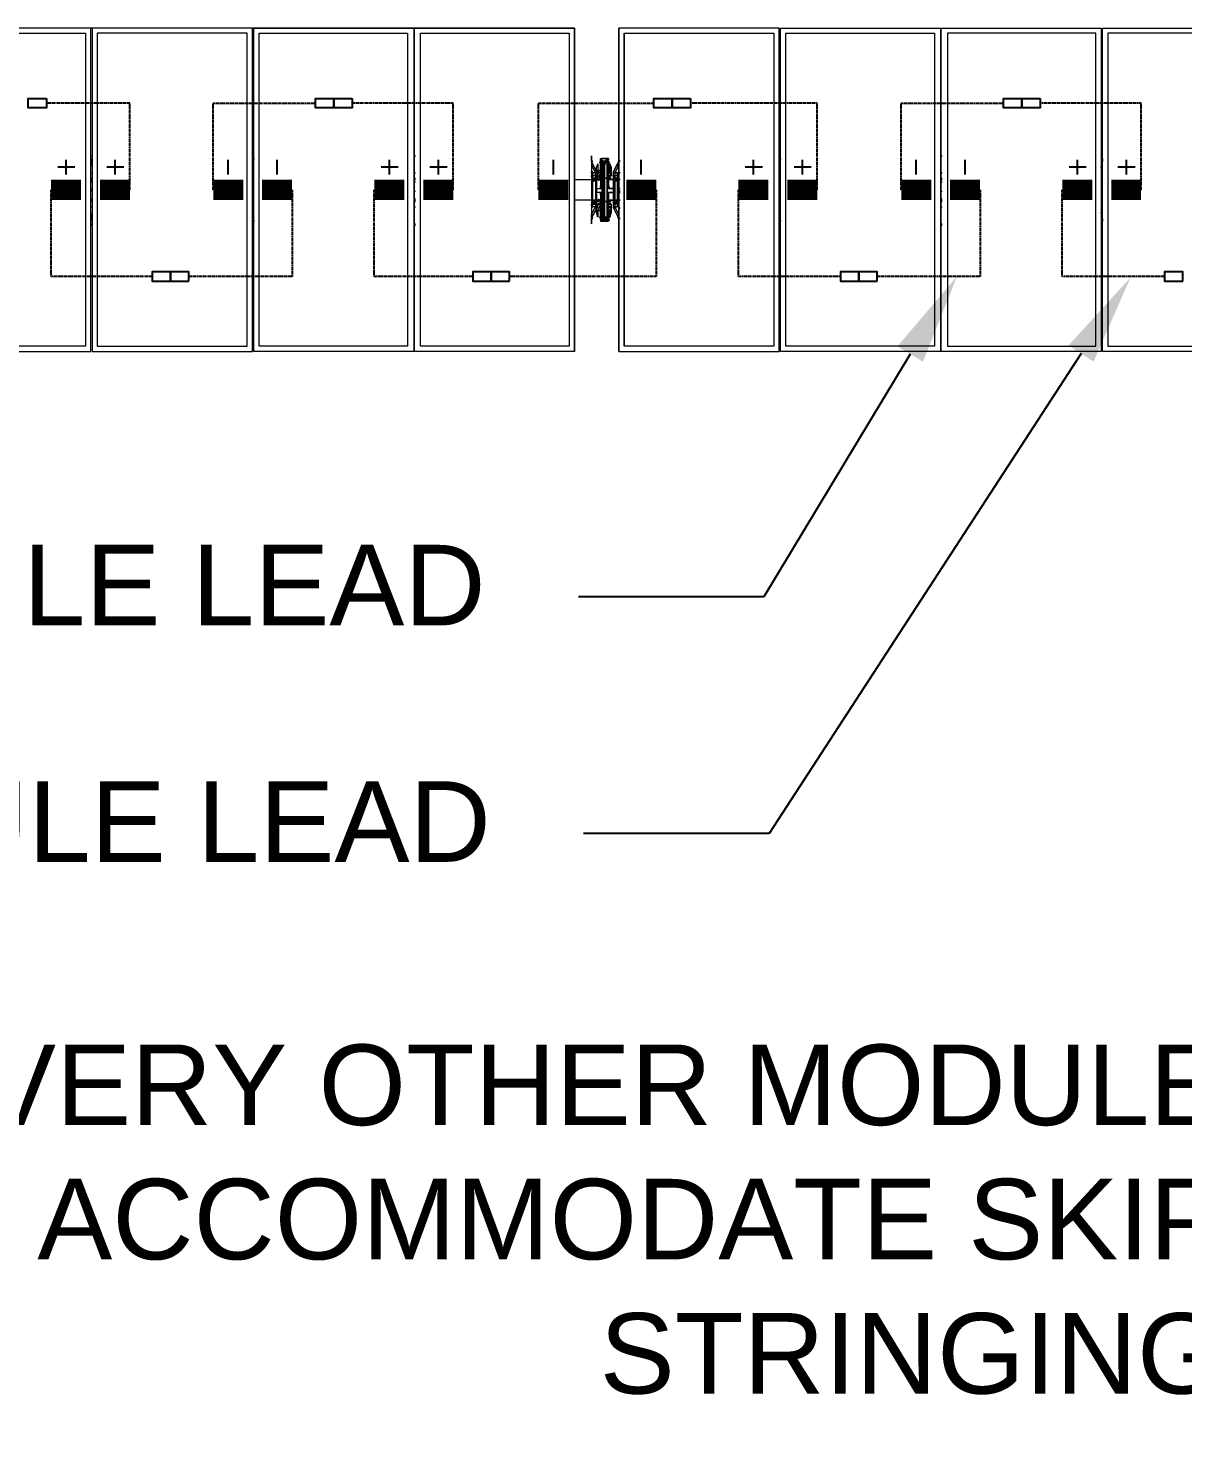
# Model space of a CAD drawing. Header units: feet. Extents: x -12372 to 90117, y -14865 to 4121.
# Drawn here: x 7584.6 to 7871.4, y 1098.2 to 1447.3 of the extents above; entities that cross this region are included whole.
import ezdxf
from ezdxf import colors
from ezdxf.entities.mleader import LeaderData, LeaderLine
from ezdxf.math import Vec2, Vec3

# ---------------------------------------------------------------- set-up
doc = ezdxf.new("R2010")
doc.units = ezdxf.units.FT
doc.header["$MEASUREMENT"] = 0
doc.linetypes.add('HIDDEN', pattern=[0.375, 0.25, -0.125])
for name, color, linetype in [('E-HARN-COMP', 8, 'Continuous'), ('E-TRNK-CABL-NEG', 6, 'HIDDEN'), ('E-TRUNK-CABLE-POS', 6, 'HIDDEN'), ('G-ANNO-TEXT', 1, 'Continuous'), ('Polarity-Text', 7, 'Continuous')]:
    doc.layers.add(name, color=color, linetype=linetype)
doc.styles.add('NEI-A', font='arial.ttf')

# ---------------------------------------------------------------- blocks, each defined once
blk = doc.blocks.new('A$C47dfd34d')
at = {"lineweight": 5}
for points in [[(17.5193, 0), (17.5193, 0.4133), (15.666, 0.4133)], [(17.3143, 0.4133), (17.3143, 0)], [(17.306, 0.4067), (17.306, 0.0067)], [(17.5126, 0.4067), (17.5126, 0.0067)], [(16.901, 0.235), (16.9026, 0.2467), (16.9026, 0.2433)], [(17.1076, 0.2467), (17.1076, 0.2433)], [(17.1093, 0.2467), (17.1076, 0.235)], [(17.3143, 0.235), (17.3143, 0.2467), (17.3143, 0.2433)], [(17.5426, 0.2383), (17.541, 0.24), (17.5426, 0.24), (17.541, 0.2433), (17.541, 0.25), (17.541, 0.1633), (17.541, 0.17), (17.5426, 0.1717), (17.541, 0.1717), (17.541, 0.1733), (17.5426, 0.175)], [(17.541, 0.24), (17.5426, 0.24)], [(17.5426, 0.2433), (17.5426, 0.2433)], [(17.5426, 0.24), (17.5426, 0.24)], [(17.5493, 0.2267), (17.5493, 0.225), (17.5476, 0.225), (17.5476, 0.235), (17.5493, 0.24), (17.5493, 0.2317), (17.5526, 0.2317), (17.5526, 0.2417), (17.551, 0.2417)], [(17.5493, 0.23), (17.5493, 0.225), (17.5493, 0.2233), (17.551, 0.2233), (17.5493, 0.225), (17.551, 0.2233), (17.5493, 0.225), (17.5476, 0.225), (17.5476, 0.235)], [(17.5493, 0.235), (17.5493, 0.235)], [(17.551, 0.24), (17.551, 0.24)], [(17.5526, 0.2417), (17.5543, 0.2417), (17.5543, 0.2433), (17.556, 0.2433), (17.5543, 0.2433), (17.556, 0.2433), (17.5543, 0.2433), (17.556, 0.2433), (17.5576, 0.2433), (17.556, 0.2433), (17.5543, 0.2433), (17.556, 0.2433), (17.5543, 0.2433), (17.556, 0.2433), (17.5576, 0.2433), (17.556, 0.2433), (17.5543, 0.2433), (17.5526, 0.2433), (17.5543, 0.2433), (17.556, 0.2433), (17.5543, 0.2433), (17.556, 0.2433), (17.5543, 0.245), (17.5526, 0.245), (17.5543, 0.245), (17.556, 0.2433), (17.556, 0.2417), (17.556, 0.2433), (17.5543, 0.245), (17.5526, 0.2467), (17.5543, 0.2467), (17.5593, 0.2467), (17.561, 0.2467), (17.561, 0.245), (17.5593, 0.245), (17.5593, 0.2433), (17.5576, 0.2433), (17.5576, 0.2417), (17.5576, 0.2433), (17.5593, 0.2433), (17.5593, 0.245), (17.5593, 0.2433), (17.5576, 0.2433), (17.5576, 0.2417), (17.5593, 0.2417), (17.5576, 0.2417), (17.5593, 0.2417)], [(17.5626, 0.2433), (17.561, 0.2433), (17.5626, 0.2433), (17.561, 0.2433), (17.5593, 0.2433), (17.561, 0.2433), (17.5593, 0.2433), (17.5576, 0.2433), (17.556, 0.2433), (17.5543, 0.245), (17.5526, 0.245), (17.5526, 0.2467), (17.5526, 0.245), (17.5543, 0.245), (17.5543, 0.2467)], [(17.5526, 0.235), (17.5526, 0.2433), (17.5526, 0.245)], [(17.5526, 0.2433), (17.5526, 0.235), (17.5526, 0.2117), (17.5543, 0.2117), (17.5543, 0.2367), (17.556, 0.2367)], [(17.561, 0.1917), (17.561, 0.1717), (17.5576, 0.1717), (17.5576, 0.1917), (17.5593, 0.1917), (17.5576, 0.1917), (17.5576, 0.1717), (17.556, 0.1717), (17.556, 0.1683), (17.5543, 0.1683), (17.5526, 0.1667), (17.5543, 0.1667), (17.561, 0.1667), (17.5593, 0.1683), (17.561, 0.1683), (17.5593, 0.1683), (17.561, 0.1683), (17.5593, 0.1683), (17.5576, 0.1683), (17.5576, 0.1717), (17.5576, 0.1917), (17.5576, 0.1717), (17.561, 0.1717), (17.561, 0.1917), (17.561, 0.1717), (17.5576, 0.1717), (17.5576, 0.1917), (17.5576, 0.2217), (17.556, 0.2217), (17.556, 0.2417), (17.5543, 0.2417), (17.5543, 0.2217)], [(17.556, 0.2417), (17.556, 0.2433), (17.5543, 0.245), (17.556, 0.2433), (17.5576, 0.2433), (17.5576, 0.24), (17.556, 0.24)], [(17.5543, 0.245), (17.5543, 0.245)], [(17.5543, 0.235), (17.556, 0.235)], [(17.5593, 0.24), (17.5576, 0.24), (17.5593, 0.24), (17.5576, 0.24), (17.5576, 0.2217), (17.5593, 0.2217), (17.5576, 0.2217), (17.5576, 0.1917), (17.561, 0.1917), (17.561, 0.2217), (17.561, 0.1917), (17.5576, 0.1917), (17.5576, 0.2217), (17.5576, 0.24), (17.556, 0.24), (17.5576, 0.24), (17.5576, 0.2433), (17.5593, 0.2433), (17.5576, 0.2433), (17.5593, 0.2433), (17.561, 0.2433), (17.5593, 0.2433), (17.561, 0.2433), (17.561, 0.235), (17.5626, 0.235), (17.5626, 0.2117), (17.561, 0.2117), (17.561, 0.2083), (17.5693, 0.2083)], [(17.5576, 0.2433), (17.556, 0.2433), (17.5576, 0.2433), (17.556, 0.2433), (17.5576, 0.2433), (17.556, 0.2433), (17.5576, 0.2433), (17.5576, 0.24), (17.5576, 0.2217), (17.561, 0.2217), (17.561, 0.1917), (17.5576, 0.1917), (17.5576, 0.2217), (17.5576, 0.2417), (17.561, 0.2417), (17.561, 0.2217)], [(17.5576, 0.2433), (17.5593, 0.2433)], [(17.5576, 0.2433), (17.5593, 0.2433)], [(17.5576, 0.2433), (17.5593, 0.2433)], [(17.5576, 0.2433), (17.5593, 0.2433)], [(17.5576, 0.2433), (17.5593, 0.2433)], [(17.5576, 0.2433), (17.5593, 0.2433), (17.561, 0.2433)], [(17.5626, 0.235), (17.5626, 0.2433), (17.5626, 0.245), (17.5626, 0.2467), (17.561, 0.2467), (17.5626, 0.2467), (17.561, 0.2467), (17.5626, 0.2467), (17.561, 0.2467), (17.561, 0.245), (17.5593, 0.245), (17.5593, 0.2433), (17.561, 0.2433), (17.5593, 0.2433), (17.561, 0.2433), (17.561, 0.235), (17.5626, 0.235), (17.5626, 0.2117), (17.561, 0.21), (17.5626, 0.21), (17.561, 0.21), (17.561, 0.2083), (17.561, 0.2117), (17.561, 0.2367), (17.5626, 0.2367), (17.561, 0.2367), (17.561, 0.2117), (17.561, 0.2083)], [(17.561, 0.245), (17.5626, 0.245), (17.561, 0.245), (17.5626, 0.245), (17.561, 0.245), (17.561, 0.2467), (17.5626, 0.2467), (17.561, 0.2467), (17.561, 0.245), (17.5593, 0.245), (17.561, 0.245), (17.5593, 0.245), (17.5593, 0.2433), (17.561, 0.2433), (17.561, 0.2417)], [(17.5593, 0.2433), (17.561, 0.2433)], [(17.5593, 0.2433), (17.561, 0.2433)], [(17.5593, 0.2433), (17.561, 0.2433)], [(17.561, 0.2467), (17.5626, 0.2467)], [(17.561, 0.2467), (17.561, 0.245)], [(17.561, 0.245), (17.561, 0.245)], [(17.561, 0.245), (17.561, 0.245)], [(17.561, 0.245), (17.561, 0.245)], [(17.561, 0.235), (17.561, 0.2433)], [(17.561, 0.2433), (17.5626, 0.2433)], [(17.561, 0.2433), (17.5626, 0.2433)], [(17.561, 0.2433), (17.5626, 0.2433)], [(17.561, 0.2367), (17.561, 0.2117)], [(17.561, 0.2367), (17.5626, 0.2367)], [(17.561, 0.235), (17.5626, 0.235)], [(17.5626, 0.2467), (17.5626, 0.245)], [(17.5626, 0.2433), (17.5626, 0.245)], [(17.5626, 0.2433), (17.5626, 0.235)], [(17.5626, 0.2433), (17.5626, 0.235)], [(17.5626, 0.2417), (17.5643, 0.2417), (17.5626, 0.2417), (17.5626, 0.2317), (17.5643, 0.2317), (17.5643, 0.24), (17.566, 0.235)], [(17.5626, 0.2233), (17.5643, 0.2233), (17.5626, 0.2233), (17.5643, 0.2233), (17.566, 0.225), (17.5676, 0.225), (17.566, 0.225), (17.5643, 0.2233), (17.566, 0.225), (17.566, 0.235), (17.566, 0.225), (17.5643, 0.2233), (17.566, 0.225), (17.5643, 0.2233)], [(17.5626, 0.2117), (17.5626, 0.235)], [(17.5643, 0.235), (17.5643, 0.235)], [(17.5643, 0.235), (17.5643, 0.235)], [(17.5743, 0.2433), (17.5743, 0.2433)], [(17.5743, 0.2433), (17.5743, 0.2433)], [(17.5743, 0.24), (17.5743, 0.24)], [(17.5743, 0.24), (17.5743, 0.24)], [(17.7809, 0.2467), (17.7809, 0.2433)], [(17.7826, 0.2467), (17.7809, 0.235)], [(17.9876, 0.235), (17.9876, 0.2467), (17.9876, 0.2433)], [(18.1926, 0.235), (18.1943, 0.2467), (18.1943, 0.2433)], [(16.901, 0.2283), (16.9026, 0.2283)], [(16.9026, 0.2217), (16.901, 0.2217)], [(16.901, 0.22), (16.9026, 0.22)], [(16.9026, 0.2167), (16.901, 0.2167), (16.9026, 0.2183)], [(17.1076, 0.2283), (17.1093, 0.2283)], [(17.1093, 0.2217), (17.1076, 0.2217)], [(17.1076, 0.22), (17.1093, 0.22)], [(17.1093, 0.2167), (17.1076, 0.2167), (17.1093, 0.2183)], [(17.3143, 0.2283), (17.316, 0.2283)], [(17.3143, 0.2217), (17.316, 0.2217)], [(17.3143, 0.22), (17.316, 0.22)], [(17.3143, 0.2183), (17.3143, 0.2167), (17.316, 0.2167)], [(17.5193, 0.22), (17.541, 0.22)], [(17.5393, 0.2283), (17.5393, 0.2283)], [(17.541, 0.2283), (17.541, 0.23), (17.5426, 0.23)], [(17.541, 0.23), (17.541, 0.23)], [(17.5426, 0.2283), (17.541, 0.2283), (17.541, 0.225), (17.5426, 0.225), (17.5426, 0.2233), (17.541, 0.2233), (17.541, 0.1883), (17.5426, 0.1883), (17.546, 0.1883), (17.546, 0.185), (17.546, 0.1833), (17.5476, 0.1833), (17.5426, 0.1733), (17.541, 0.1733), (17.541, 0.175), (17.546, 0.185), (17.5426, 0.185), (17.541, 0.185), (17.541, 0.1833), (17.541, 0.1817)], [(17.541, 0.2233), (17.541, 0.225)], [(17.5426, 0.2217), (17.5426, 0.2233)], [(17.5426, 0.22), (17.5426, 0.2217), (17.5443, 0.2217)], [(17.5443, 0.22), (17.5426, 0.22)], [(17.5426, 0.1933), (17.5426, 0.2183)], [(17.546, 0.2217), (17.5443, 0.2217)], [(17.5443, 0.22), (17.546, 0.22)], [(17.5443, 0.22), (17.546, 0.22)], [(17.5443, 0.22), (17.546, 0.22)], [(17.5443, 0.22), (17.546, 0.22)], [(17.5443, 0.22), (17.5443, 0.2183), (17.546, 0.22)], [(17.5443, 0.22), (17.546, 0.22)], [(17.5476, 0.23), (17.5476, 0.2283), (17.546, 0.2283)], [(17.5476, 0.2283), (17.5476, 0.225), (17.546, 0.225), (17.5476, 0.225), (17.5476, 0.1883), (17.5476, 0.1783)], [(17.546, 0.225), (17.546, 0.225)], [(17.546, 0.225), (17.546, 0.2217)], [(17.546, 0.2217), (17.546, 0.22)], [(17.546, 0.2183), (17.546, 0.1933)], [(17.5476, 0.225), (17.5476, 0.225)], [(17.5526, 0.2217), (17.551, 0.2217), (17.5526, 0.2217), (17.551, 0.2217), (17.5526, 0.2217), (17.5476, 0.2217)], [(17.551, 0.2183), (17.5493, 0.22), (17.5476, 0.22), (17.5526, 0.22)], [(17.551, 0.225), (17.551, 0.2233), (17.5526, 0.2283), (17.5493, 0.2283), (17.5493, 0.23), (17.5493, 0.2317)], [(17.551, 0.2283), (17.551, 0.2317)], [(17.5526, 0.2233), (17.551, 0.2233)], [(17.5526, 0.2317), (17.5543, 0.2317)], [(17.5526, 0.2283), (17.5543, 0.2283)], [(17.5543, 0.1917), (17.556, 0.1917), (17.556, 0.2217), (17.5543, 0.2217), (17.556, 0.2217), (17.556, 0.1917), (17.5543, 0.1917), (17.5543, 0.1717), (17.556, 0.1717), (17.556, 0.1683), (17.5543, 0.1683), (17.556, 0.1683), (17.5576, 0.1683), (17.5593, 0.1683), (17.561, 0.1683), (17.5593, 0.1683), (17.5576, 0.1683), (17.5576, 0.1717), (17.5593, 0.1717), (17.5576, 0.1717), (17.5576, 0.17), (17.556, 0.17), (17.5576, 0.17), (17.5593, 0.17), (17.5576, 0.17), (17.5593, 0.17), (17.5576, 0.17), (17.556, 0.17), (17.5543, 0.17), (17.556, 0.17), (17.5543, 0.17), (17.5526, 0.17), (17.5526, 0.1683), (17.5543, 0.1683), (17.556, 0.1683), (17.5543, 0.1683), (17.5526, 0.1667), (17.5543, 0.1667), (17.561, 0.1667), (17.5626, 0.1667), (17.5626, 0.1683), (17.5626, 0.1783), (17.5626, 0.2), (17.5626, 0.1783), (17.561, 0.1783), (17.561, 0.1683), (17.561, 0.1783), (17.5626, 0.1783), (17.5626, 0.2), (17.561, 0.2033), (17.5626, 0.2033), (17.561, 0.2033), (17.5693, 0.2033), (17.561, 0.2033), (17.5626, 0.2), (17.5626, 0.2033), (17.561, 0.2033), (17.5626, 0.2033), (17.561, 0.2033), (17.5626, 0.2033), (17.561, 0.2033), (17.5626, 0.2033), (17.561, 0.2033), (17.561, 0.2017), (17.561, 0.1767), (17.5626, 0.1767), (17.561, 0.1767), (17.561, 0.2017), (17.561, 0.2033), (17.5626, 0.2033), (17.561, 0.2033), (17.5626, 0.2033), (17.561, 0.2033), (17.5626, 0.2033), (17.561, 0.2033), (17.5626, 0.2033), (17.5626, 0.2), (17.561, 0.2), (17.561, 0.2017), (17.561, 0.2), (17.5626, 0.2), (17.561, 0.2033), (17.5693, 0.2033)], [(17.5643, 0.2283), (17.5626, 0.2283), (17.5626, 0.2233), (17.5643, 0.2233), (17.5643, 0.225), (17.566, 0.225), (17.5643, 0.23)], [(17.5626, 0.225), (17.5626, 0.2233), (17.5643, 0.225)], [(17.5626, 0.2217), (17.5643, 0.2217), (17.5626, 0.2217), (17.5643, 0.2217), (17.5626, 0.2217), (17.5626, 0.22), (17.5693, 0.22)], [(17.5643, 0.2217), (17.566, 0.2217)], [(17.5693, 0.225), (17.5693, 0.225)], [(17.5693, 0.225), (17.5693, 0.225)], [(17.571, 0.225), (17.571, 0.225)], [(17.571, 0.225), (17.571, 0.225)], [(17.5726, 0.2283), (17.5743, 0.2283)], [(17.5743, 0.2183), (17.5743, 0.2183)], [(17.5743, 0.2183), (17.5743, 0.2183)], [(17.7809, 0.2283), (17.7826, 0.2283)], [(17.7826, 0.2217), (17.7809, 0.2217)], [(17.7809, 0.22), (17.7826, 0.22)], [(17.7826, 0.2167), (17.7809, 0.2167), (17.7826, 0.2183)], [(17.9876, 0.2283), (17.9893, 0.2283)], [(17.9876, 0.2217), (17.9893, 0.2217)], [(17.9876, 0.22), (17.9893, 0.22)], [(17.9876, 0.2183), (17.9876, 0.2167), (17.9893, 0.2167)], [(18.1926, 0.2283), (18.1943, 0.2283)], [(18.1943, 0.2217), (18.1926, 0.2217)], [(18.1926, 0.22), (18.1943, 0.22)], [(18.1943, 0.2167), (18.1926, 0.2167), (18.1943, 0.2183)], [(16.901, 0.2067), (16.9026, 0.2083)], [(16.9026, 0.205), (16.901, 0.205)], [(17.1076, 0.2067), (17.1093, 0.2083)], [(17.1093, 0.205), (17.1076, 0.205)], [(17.3143, 0.2067), (17.3143, 0.2083)], [(17.3143, 0.205), (17.316, 0.205)], [(17.541, 0.205), (17.5426, 0.205)], [(17.541, 0.2033), (17.5426, 0.2033)], [(17.5476, 0.205), (17.5476, 0.2083), (17.5543, 0.2083), (17.5543, 0.2117), (17.5526, 0.2117), (17.5526, 0.21), (17.5526, 0.2117)], [(17.5476, 0.2083), (17.5493, 0.2083)], [(17.5543, 0.2017), (17.5526, 0.2017), (17.5526, 0.2), (17.5526, 0.2033), (17.5543, 0.2033), (17.5476, 0.2033)], [(17.5526, 0.2033), (17.5543, 0.2033), (17.556, 0.2033), (17.5543, 0.2033), (17.5543, 0.1767), (17.556, 0.1767)], [(17.5543, 0.2033), (17.5526, 0.2033), (17.5543, 0.2033), (17.5526, 0.2033), (17.5526, 0.2), (17.5526, 0.1783), (17.5526, 0.1683), (17.5526, 0.1783)], [(17.561, 0.2117), (17.5626, 0.2117), (17.5626, 0.21), (17.561, 0.21), (17.5626, 0.21), (17.561, 0.21), (17.5626, 0.21), (17.5626, 0.2083), (17.5626, 0.21), (17.561, 0.21), (17.5626, 0.21), (17.561, 0.21), (17.5626, 0.2117), (17.5626, 0.21), (17.5626, 0.2083)], [(17.561, 0.2117), (17.5626, 0.2117)], [(17.561, 0.21), (17.5626, 0.21), (17.561, 0.21), (17.5626, 0.21), (17.561, 0.21), (17.5626, 0.21), (17.5643, 0.21)], [(17.561, 0.2017), (17.561, 0.1767), (17.5626, 0.1767)], [(17.7809, 0.2067), (17.7826, 0.2083)], [(17.7826, 0.205), (17.7809, 0.205)], [(17.9876, 0.2067), (17.9876, 0.2083)], [(17.9876, 0.205), (17.9893, 0.205)], [(18.1926, 0.2067), (18.1943, 0.2083)], [(18.1943, 0.205), (18.1926, 0.205)], [(16.901, 0.195), (16.9026, 0.195)], [(16.9026, 0.1933), (16.901, 0.1933)], [(16.901, 0.1917), (16.9026, 0.1917)], [(16.9026, 0.185), (16.901, 0.185)], [(17.1076, 0.195), (17.1093, 0.195)], [(17.1093, 0.1933), (17.1076, 0.1933)], [(17.1076, 0.1917), (17.1093, 0.1917)], [(17.1093, 0.185), (17.1076, 0.185)], [(17.3143, 0.195), (17.316, 0.195)], [(17.3143, 0.1933), (17.316, 0.1933)], [(17.3143, 0.1917), (17.316, 0.1917)], [(17.3143, 0.185), (17.316, 0.185)], [(17.541, 0.1933), (17.5193, 0.1933)], [(17.5393, 0.1833), (17.5393, 0.1833)], [(17.541, 0.1867), (17.541, 0.1883)], [(17.541, 0.1817), (17.541, 0.1817)], [(17.5426, 0.1867), (17.5426, 0.1883), (17.5426, 0.19)], [(17.5443, 0.1917), (17.546, 0.1917)], [(17.5443, 0.1917), (17.546, 0.1917)], [(17.5443, 0.1917), (17.546, 0.1917)], [(17.5443, 0.1917), (17.546, 0.1917)], [(17.5443, 0.1917), (17.546, 0.1917)], [(17.546, 0.185), (17.5476, 0.185), (17.5476, 0.1883), (17.546, 0.1883), (17.5476, 0.1883), (17.5493, 0.1883), (17.551, 0.19), (17.551, 0.1883), (17.5526, 0.1883)], [(17.546, 0.19), (17.546, 0.1883)], [(17.546, 0.1883), (17.546, 0.1883)], [(17.5526, 0.1933), (17.5476, 0.1933)], [(17.5526, 0.1917), (17.551, 0.1917), (17.5526, 0.1917), (17.551, 0.1917), (17.5526, 0.1917), (17.5476, 0.1917), (17.5493, 0.1917)], [(17.5476, 0.1883), (17.5476, 0.1883)], [(17.5493, 0.18), (17.5493, 0.1717), (17.5476, 0.1783), (17.5476, 0.1883), (17.5493, 0.1883), (17.5493, 0.1867)], [(17.5476, 0.1833), (17.5476, 0.185)], [(17.5493, 0.1933), (17.551, 0.195)], [(17.551, 0.1717), (17.5526, 0.1717), (17.5526, 0.18), (17.5493, 0.18), (17.5493, 0.1817)], [(17.551, 0.18), (17.551, 0.1833)], [(17.5526, 0.185), (17.5543, 0.185)], [(17.5526, 0.18), (17.5543, 0.18)], [(17.5576, 0.1717), (17.556, 0.1717), (17.556, 0.1917), (17.5576, 0.1917), (17.5576, 0.1717), (17.5593, 0.1717)], [(17.5693, 0.1933), (17.5626, 0.1933)], [(17.5626, 0.1917), (17.5643, 0.1917)], [(17.5626, 0.1917), (17.5643, 0.1917)], [(17.5626, 0.1917), (17.5643, 0.1917)], [(17.5626, 0.1917), (17.5643, 0.1917)], [(17.5643, 0.1917), (17.5626, 0.1917)], [(17.5626, 0.185), (17.5626, 0.1883), (17.5643, 0.1883), (17.5626, 0.19), (17.5626, 0.1883), (17.566, 0.1883), (17.566, 0.1867), (17.566, 0.1883), (17.5626, 0.1883), (17.5626, 0.185), (17.5643, 0.185), (17.5643, 0.1833), (17.566, 0.1867), (17.5643, 0.1833), (17.566, 0.1867), (17.566, 0.1883), (17.566, 0.1783), (17.566, 0.1883), (17.566, 0.1867), (17.566, 0.1883), (17.5626, 0.1883), (17.5626, 0.185), (17.5643, 0.185), (17.5643, 0.1833), (17.5643, 0.185), (17.5626, 0.185), (17.5643, 0.185), (17.5626, 0.185), (17.5643, 0.185)], [(17.5626, 0.1833), (17.5626, 0.18), (17.5643, 0.18), (17.5643, 0.1817)], [(17.5643, 0.1917), (17.566, 0.1917)], [(17.566, 0.1883), (17.5643, 0.19)], [(17.566, 0.1883), (17.5643, 0.19)], [(17.5693, 0.1883), (17.5693, 0.1883)], [(17.5693, 0.1883), (17.5693, 0.1883)], [(17.571, 0.1883), (17.571, 0.1883)], [(17.571, 0.1883), (17.571, 0.1883)], [(17.576, 0.1933), (17.576, 0.1917)], [(17.576, 0.1933), (17.576, 0.1933)], [(17.7809, 0.195), (17.7826, 0.195)], [(17.7826, 0.1933), (17.7809, 0.1933)], [(17.7809, 0.1917), (17.7826, 0.1917)], [(17.7826, 0.185), (17.7809, 0.185)], [(17.9876, 0.195), (17.9893, 0.195)], [(17.9876, 0.1933), (17.9893, 0.1933)], [(17.9876, 0.1917), (17.9893, 0.1917)], [(17.9876, 0.185), (17.9893, 0.185)], [(18.1926, 0.195), (18.1943, 0.195)], [(18.1943, 0.1933), (18.1926, 0.1933)], [(18.1926, 0.1917), (18.1943, 0.1917)], [(18.1943, 0.185), (18.1926, 0.185)], [(16.9026, 0.17), (16.9026, 0.1667), (16.901, 0.1783)], [(16.901, 0.1633), (16.9026, 0.1633)], [(16.9026, 0.1667), (16.9026, 0.1667)], [(17.1076, 0.1783), (17.1093, 0.1667)], [(17.1076, 0.17), (17.1076, 0.1667)], [(17.1076, 0.1667), (17.1076, 0.1667)], [(17.1076, 0.1633), (17.1093, 0.1633)], [(17.3143, 0.17), (17.3143, 0.1667), (17.3143, 0.1783)], [(17.3143, 0.1667), (17.3143, 0.1667)], [(17.3143, 0.1633), (17.316, 0.1633)], [(17.5426, 0.1733), (17.541, 0.1733), (17.541, 0.1717)], [(17.541, 0.17), (17.5426, 0.17)], [(17.5426, 0.17), (17.5426, 0.17)], [(17.5493, 0.1783), (17.5493, 0.1783)], [(17.5526, 0.1717), (17.5543, 0.1717), (17.5543, 0.17), (17.5526, 0.1683), (17.5526, 0.1667)], [(17.5543, 0.1683), (17.556, 0.1683), (17.5576, 0.1683), (17.5593, 0.1683), (17.561, 0.1683), (17.5593, 0.1683), (17.5576, 0.1683), (17.556, 0.1683), (17.5543, 0.1683), (17.556, 0.1683), (17.5543, 0.1683), (17.5526, 0.1667), (17.5543, 0.1667), (17.5543, 0.1683), (17.556, 0.1683), (17.5576, 0.1683)], [(17.5543, 0.1783), (17.556, 0.1783)], [(17.5643, 0.1683), (17.5626, 0.1683), (17.5643, 0.1683), (17.5626, 0.1683), (17.5626, 0.1667), (17.561, 0.1667), (17.5626, 0.1667), (17.561, 0.1667), (17.5626, 0.1667), (17.561, 0.1667), (17.561, 0.1683), (17.5626, 0.1683), (17.5626, 0.1667), (17.561, 0.1667), (17.5543, 0.1667), (17.556, 0.1667), (17.5543, 0.1667), (17.556, 0.1667), (17.5543, 0.1667), (17.556, 0.1667), (17.5543, 0.1667)], [(17.5543, 0.1667), (17.5543, 0.1667)], [(17.556, 0.1683), (17.5576, 0.1683), (17.5576, 0.1717), (17.5576, 0.17), (17.5593, 0.17), (17.561, 0.17), (17.5593, 0.17), (17.5576, 0.17), (17.556, 0.17), (17.5576, 0.17), (17.5593, 0.17), (17.561, 0.17), (17.5626, 0.17), (17.561, 0.17), (17.5593, 0.17), (17.561, 0.17), (17.561, 0.1683), (17.561, 0.17), (17.561, 0.1717)], [(17.561, 0.1667), (17.5593, 0.1683)], [(17.561, 0.1783), (17.5626, 0.1783)], [(17.561, 0.1683), (17.561, 0.1783)], [(17.561, 0.1683), (17.561, 0.17), (17.5626, 0.17)], [(17.561, 0.1683), (17.5626, 0.1683)], [(17.561, 0.1683), (17.561, 0.1667), (17.5626, 0.1667)], [(17.561, 0.1683), (17.5626, 0.1683)], [(17.561, 0.1667), (17.561, 0.1667)], [(17.561, 0.1667), (17.5626, 0.1667)], [(17.561, 0.1667), (17.561, 0.1667)], [(17.561, 0.1667), (17.5626, 0.1667)], [(17.561, 0.1667), (17.5626, 0.1667)], [(17.561, 0.1667), (17.5626, 0.1667)], [(17.561, 0.1667), (17.561, 0.1667)], [(17.561, 0.1667), (17.5626, 0.1667)], [(17.5626, 0.1783), (17.5626, 0.1683)], [(17.5626, 0.1717), (17.5643, 0.1717), (17.566, 0.1783)], [(17.5626, 0.1783), (17.5626, 0.1683)], [(17.5643, 0.1783), (17.5643, 0.1783)], [(17.5643, 0.1783), (17.5643, 0.1783)], [(17.5643, 0.1717), (17.5643, 0.1717)], [(17.5643, 0.1717), (17.5643, 0.1717)], [(17.5743, 0.1733), (17.5743, 0.1733)], [(17.5743, 0.1733), (17.5743, 0.1733)], [(17.5743, 0.17), (17.5743, 0.17)], [(17.5743, 0.17), (17.5743, 0.17)], [(17.7809, 0.1783), (17.7826, 0.1667)], [(17.7809, 0.17), (17.7809, 0.1667)], [(17.7809, 0.1667), (17.7809, 0.1667)], [(17.7809, 0.1633), (17.7826, 0.1633)], [(17.9876, 0.17), (17.9876, 0.1667), (17.9876, 0.1783)], [(17.9876, 0.1667), (17.9876, 0.1667)], [(17.9876, 0.1633), (17.9893, 0.1633)], [(18.1943, 0.17), (18.1943, 0.1667), (18.1926, 0.1783)], [(18.1926, 0.1633), (18.1943, 0.1633)], [(18.1943, 0.1667), (18.1943, 0.1667)], [(16.901, 0.1617), (16.9026, 0.1617)], [(17.1076, 0.1617), (17.1093, 0.1617)], [(17.3143, 0.1617), (17.316, 0.1617)], [(17.7809, 0.1617), (17.7826, 0.1617)], [(17.9876, 0.1617), (17.9893, 0.1617)], [(18.1926, 0.1617), (18.1943, 0.1617)]]:
    blk.add_lwpolyline(points, dxfattribs=at)
for points in [[(16.696, 0.4133), (16.696, 0), (16.901, 0), (16.901, 0.4133)], [(17.1076, 0.4133), (16.9026, 0.4133), (16.9026, 0), (17.1076, 0)], [(17.1093, 0), (17.1093, 0.4133), (17.3143, 0.4133), (17.3143, 0)], [(17.3143, 0), (17.3143, 0.4133), (17.5193, 0.4133), (17.5193, 0)], [(17.576, 0.4133), (17.576, 0), (17.7809, 0), (17.7809, 0.4133)], [(17.576, 0), (17.576, 0.4133)], [(17.9876, 0.4133), (17.9876, 0), (17.7826, 0), (17.7826, 0.4133), (17.9876, 0.4133), (18.1926, 0.4133), (18.1926, 0), (17.9876, 0)], [(18.1943, 0.4133), (18.3993, 0.4133), (18.3993, 0), (18.1943, 0)], [(16.8943, 0.4067), (16.8943, 0.0067), (16.7043, 0.0067), (16.7043, 0.4067)], [(16.9093, 0.0067), (17.101, 0.0067), (17.101, 0.4067), (16.9093, 0.4067)], [(17.116, 0.0067), (17.116, 0.4067), (17.306, 0.4067), (17.306, 0.0067)], [(17.3226, 0.0067), (17.3226, 0.4067), (17.5126, 0.4067), (17.5126, 0.0067)], [(17.7743, 0.4067), (17.7743, 0.0067), (17.5826, 0.0067), (17.5826, 0.4067)], [(17.5826, 0.0067), (17.5826, 0.4067)], [(17.7893, 0.4067), (17.9793, 0.4067), (17.9793, 0.0067), (17.7893, 0.0067)], [(17.9959, 0.4067), (17.9959, 0.0067), (18.1859, 0.0067), (18.1859, 0.4067)], [(18.2009, 0.4067), (18.2009, 0.0067), (18.3926, 0.0067), (18.3926, 0.4067)], [(16.9026, 0.25), (16.901, 0.25)], [(17.1093, 0.25), (17.1076, 0.25)], [(17.316, 0.25), (17.3143, 0.25)], [(17.5426, 0.2433), (17.541, 0.2433)], [(17.546, 0.2283), (17.5476, 0.2283), (17.5476, 0.23), (17.5426, 0.24), (17.5426, 0.2383), (17.541, 0.2383), (17.546, 0.2283), (17.5426, 0.2283), (17.5426, 0.225), (17.546, 0.225)], [(17.5593, 0.2467), (17.5543, 0.2467), (17.5593, 0.2467), (17.561, 0.2467)], [(17.5543, 0.1717), (17.556, 0.1717), (17.556, 0.1917), (17.5576, 0.1917), (17.5576, 0.2217), (17.556, 0.2217), (17.556, 0.2417), (17.5543, 0.2417), (17.556, 0.2417), (17.556, 0.2217), (17.5576, 0.2217), (17.5576, 0.1917), (17.556, 0.1917), (17.556, 0.1717)], [(17.5576, 0.2433), (17.556, 0.2433)], [(17.5576, 0.2433), (17.556, 0.2433)], [(17.5593, 0.2433), (17.5576, 0.2433)], [(17.5576, 0.2417), (17.5576, 0.2217), (17.561, 0.2217), (17.561, 0.2417)], [(17.5576, 0.2417), (17.5576, 0.2217), (17.561, 0.2217), (17.561, 0.2417)], [(17.5626, 0.245), (17.5626, 0.2467), (17.561, 0.2467), (17.561, 0.245), (17.5626, 0.245), (17.561, 0.245), (17.5593, 0.245), (17.5593, 0.2433), (17.561, 0.2433), (17.561, 0.2417), (17.561, 0.2433), (17.5626, 0.2433), (17.561, 0.2433), (17.5626, 0.2433)], [(17.5626, 0.2417), (17.5643, 0.2417)], [(17.5626, 0.2417), (17.5626, 0.2317), (17.5643, 0.2317), (17.5643, 0.23), (17.566, 0.225), (17.5643, 0.225), (17.5643, 0.2233), (17.5626, 0.2233), (17.5626, 0.2283), (17.5643, 0.2283), (17.5626, 0.2283), (17.5626, 0.2233), (17.5643, 0.2233), (17.5643, 0.225), (17.566, 0.225), (17.5643, 0.23), (17.5643, 0.2317), (17.5626, 0.2317), (17.5626, 0.2283), (17.5643, 0.2283), (17.5643, 0.23), (17.5643, 0.2283), (17.5626, 0.2283), (17.5626, 0.2317), (17.5626, 0.2283), (17.5643, 0.2283), (17.5643, 0.23), (17.5643, 0.2317), (17.5643, 0.24), (17.566, 0.235), (17.566, 0.225), (17.566, 0.2267), (17.566, 0.225), (17.566, 0.235), (17.5643, 0.24), (17.5643, 0.2317), (17.5626, 0.2317)], [(17.571, 0.2283), (17.576, 0.2383), (17.5743, 0.2383), (17.5743, 0.24), (17.576, 0.24), (17.5743, 0.24), (17.576, 0.2433), (17.5776, 0.2433), (17.576, 0.2433), (17.576, 0.25), (17.576, 0.2433), (17.5743, 0.24), (17.5693, 0.23), (17.5693, 0.2283), (17.571, 0.2283), (17.571, 0.225), (17.5743, 0.225), (17.5743, 0.2233), (17.576, 0.2233), (17.576, 0.1883), (17.5743, 0.1883), (17.576, 0.1883), (17.576, 0.1867), (17.576, 0.1883), (17.5743, 0.1883), (17.5743, 0.185), (17.571, 0.185), (17.5743, 0.185), (17.5743, 0.1883), (17.571, 0.1883), (17.571, 0.185), (17.571, 0.1833), (17.5693, 0.1833), (17.5743, 0.1733), (17.576, 0.1733), (17.576, 0.175), (17.571, 0.185), (17.5693, 0.185), (17.5693, 0.1883), (17.571, 0.1883), (17.571, 0.19), (17.571, 0.1883), (17.5693, 0.1883), (17.5693, 0.225), (17.571, 0.225), (17.5693, 0.225), (17.5693, 0.2283), (17.571, 0.2283), (17.571, 0.225), (17.5743, 0.225), (17.5743, 0.2233), (17.576, 0.2233), (17.576, 0.1883), (17.5743, 0.1883), (17.571, 0.1883), (17.571, 0.185), (17.571, 0.1833), (17.5693, 0.1833), (17.5743, 0.1733), (17.576, 0.1733), (17.576, 0.175), (17.571, 0.185), (17.5693, 0.185), (17.5693, 0.1883), (17.571, 0.1883), (17.5693, 0.1883), (17.5693, 0.225), (17.571, 0.225), (17.571, 0.2217), (17.5726, 0.2217), (17.5743, 0.2217), (17.5743, 0.22), (17.5726, 0.22), (17.5743, 0.22), (17.5726, 0.22), (17.5743, 0.22), (17.5726, 0.22), (17.5743, 0.22), (17.5726, 0.22), (17.5743, 0.22), (17.5726, 0.22), (17.5743, 0.22), (17.5726, 0.22), (17.5743, 0.22), (17.5726, 0.22), (17.5743, 0.22), (17.5726, 0.22), (17.5743, 0.22), (17.5726, 0.22), (17.5743, 0.22), (17.5726, 0.22), (17.5743, 0.22), (17.5743, 0.2217), (17.5726, 0.2217), (17.571, 0.2217), (17.571, 0.22), (17.571, 0.2217), (17.571, 0.225), (17.5693, 0.225), (17.5693, 0.2283), (17.5693, 0.23), (17.5693, 0.2283)], [(17.576, 0.2267), (17.576, 0.225), (17.5743, 0.225), (17.5743, 0.2283), (17.571, 0.2283), (17.5693, 0.2283), (17.5693, 0.23), (17.5743, 0.24), (17.5743, 0.2383), (17.576, 0.2383), (17.571, 0.2283), (17.5743, 0.2283), (17.5743, 0.225), (17.576, 0.225)], [(17.7826, 0.25), (17.7809, 0.25)], [(17.9893, 0.25), (17.9876, 0.25)], [(18.1943, 0.25), (18.1926, 0.25)], [(17.5443, 0.2217), (17.5426, 0.22), (17.5443, 0.2183), (17.546, 0.22)], [(17.5443, 0.2217), (17.5426, 0.2217), (17.5426, 0.22), (17.5426, 0.2183), (17.5443, 0.2183), (17.546, 0.2183), (17.546, 0.22), (17.546, 0.2217)], [(17.546, 0.22), (17.5443, 0.22)], [(17.546, 0.22), (17.5443, 0.22)], [(17.556, 0.1917), (17.556, 0.2217), (17.5543, 0.2217), (17.5543, 0.1917)], [(17.5643, 0.2317), (17.5626, 0.2317)], [(17.5643, 0.225), (17.5626, 0.2233), (17.5626, 0.225), (17.5626, 0.2233)], [(17.566, 0.2217), (17.5643, 0.2217), (17.5626, 0.2217), (17.5626, 0.22), (17.5693, 0.22), (17.5626, 0.22), (17.5626, 0.2217), (17.5643, 0.2217)], [(17.5726, 0.2217), (17.571, 0.22), (17.5726, 0.2183), (17.5743, 0.22)], [(17.5726, 0.2183), (17.5743, 0.2183), (17.5743, 0.22), (17.5743, 0.2217), (17.5726, 0.2217), (17.571, 0.2217), (17.571, 0.22), (17.571, 0.2183)], [(17.5726, 0.2217), (17.571, 0.22), (17.5726, 0.2183), (17.5743, 0.22)], [(17.5726, 0.2183), (17.5743, 0.2183), (17.5743, 0.22), (17.5743, 0.2217), (17.5726, 0.2217), (17.571, 0.2217), (17.571, 0.22), (17.571, 0.2183)], [(17.571, 0.22), (17.5726, 0.2183), (17.5726, 0.22), (17.5726, 0.2183)], [(17.5726, 0.1933), (17.571, 0.1933), (17.571, 0.1917), (17.571, 0.19), (17.5726, 0.19), (17.571, 0.19), (17.571, 0.1917), (17.571, 0.1933), (17.571, 0.2183), (17.571, 0.1933), (17.5726, 0.1933), (17.5743, 0.1933), (17.5743, 0.1917), (17.5726, 0.19), (17.5743, 0.1917), (17.5726, 0.1917), (17.5743, 0.1917), (17.5726, 0.1917), (17.5743, 0.1917), (17.5726, 0.1917), (17.5743, 0.1917), (17.5726, 0.1917), (17.5743, 0.1917), (17.5726, 0.1917), (17.5743, 0.1917), (17.5726, 0.1917), (17.5743, 0.1917), (17.5726, 0.1917), (17.5743, 0.1917), (17.5726, 0.1917), (17.5743, 0.1917), (17.5726, 0.1917), (17.5743, 0.1917), (17.5743, 0.1933)], [(17.5726, 0.2283), (17.576, 0.2283)], [(17.576, 0.225), (17.5726, 0.225)], [(17.5743, 0.2217), (17.5743, 0.2233)], [(17.5743, 0.1933), (17.5743, 0.2183)], [(17.5776, 0.2283), (17.576, 0.2283), (17.576, 0.23), (17.576, 0.2283)], [(17.576, 0.2233), (17.576, 0.225)], [(17.5776, 0.22), (17.576, 0.22)], [(17.5426, 0.2083), (17.541, 0.2083)], [(17.5543, 0.21), (17.556, 0.21), (17.5543, 0.21), (17.5526, 0.21), (17.5526, 0.2083), (17.5526, 0.21)], [(17.5626, 0.2117), (17.5626, 0.21), (17.561, 0.21)], [(17.5643, 0.21), (17.5626, 0.21), (17.561, 0.21), (17.561, 0.2083), (17.5693, 0.2083), (17.5693, 0.205), (17.5693, 0.2083), (17.561, 0.2083), (17.561, 0.21), (17.5626, 0.21)], [(17.5626, 0.2033), (17.5643, 0.2033), (17.5626, 0.2033), (17.5643, 0.2033), (17.5626, 0.2033), (17.561, 0.2033), (17.5626, 0.2033), (17.561, 0.2033), (17.5626, 0.2033), (17.5626, 0.2), (17.561, 0.2), (17.561, 0.2017), (17.561, 0.2033)], [(17.5776, 0.2083), (17.576, 0.2083)], [(17.5776, 0.2083), (17.576, 0.2083)], [(17.5776, 0.205), (17.576, 0.205)], [(17.5776, 0.2033), (17.576, 0.2033)], [(17.5426, 0.185), (17.5426, 0.1883), (17.541, 0.1883), (17.541, 0.185)], [(17.546, 0.19), (17.546, 0.1917), (17.546, 0.1933), (17.5443, 0.1933), (17.5426, 0.1933), (17.5426, 0.1917), (17.5443, 0.19)], [(17.5443, 0.1933), (17.5426, 0.1917), (17.5443, 0.19), (17.546, 0.1917)], [(17.5443, 0.1933), (17.5426, 0.1933), (17.5426, 0.1917), (17.5426, 0.19), (17.5443, 0.19), (17.546, 0.19), (17.546, 0.1917), (17.546, 0.1933)], [(17.546, 0.1917), (17.5443, 0.1917)], [(17.546, 0.1917), (17.5443, 0.1917)], [(17.5493, 0.1883), (17.551, 0.19)], [(17.5493, 0.1833), (17.5493, 0.1883), (17.551, 0.1883), (17.5526, 0.185), (17.551, 0.185), (17.551, 0.1833)], [(17.5626, 0.1933), (17.5693, 0.1933)], [(17.5643, 0.1917), (17.5626, 0.1917)], [(17.566, 0.1917), (17.5643, 0.1917), (17.5626, 0.1917), (17.5643, 0.1917)], [(17.5643, 0.1883), (17.5626, 0.19), (17.5626, 0.1883)], [(17.5643, 0.1883), (17.5626, 0.19), (17.5626, 0.1883)], [(17.5643, 0.18), (17.5626, 0.18), (17.5626, 0.1833), (17.5626, 0.18), (17.5643, 0.18), (17.5643, 0.1817)], [(17.5643, 0.1717), (17.5643, 0.18), (17.5626, 0.18), (17.5626, 0.1717)], [(17.5643, 0.1717), (17.5643, 0.18), (17.5626, 0.18), (17.5626, 0.1717)], [(17.5643, 0.18), (17.5626, 0.18), (17.5626, 0.1717), (17.5643, 0.1717)], [(17.5643, 0.19), (17.566, 0.1883), (17.566, 0.1783), (17.566, 0.1883), (17.5643, 0.19), (17.566, 0.1883)], [(17.5693, 0.1833), (17.5693, 0.185)], [(17.5726, 0.1933), (17.571, 0.1917), (17.5726, 0.19), (17.5743, 0.1917)], [(17.5726, 0.19), (17.5743, 0.19), (17.5743, 0.1917), (17.5743, 0.1933), (17.5726, 0.1933), (17.571, 0.1933), (17.571, 0.1917), (17.571, 0.19)], [(17.5726, 0.1933), (17.571, 0.1917), (17.5726, 0.19), (17.5743, 0.1917)], [(17.5726, 0.19), (17.5743, 0.19), (17.5743, 0.1917), (17.5743, 0.1933), (17.5726, 0.1933), (17.571, 0.1933), (17.571, 0.1917), (17.571, 0.19)], [(17.5743, 0.1883), (17.5743, 0.19), (17.5743, 0.1883), (17.5743, 0.1867)], [(17.5776, 0.1933), (17.576, 0.1933)], [(17.576, 0.1883), (17.576, 0.1867)], [(17.576, 0.1833), (17.576, 0.185), (17.576, 0.1833), (17.5776, 0.1833)], [(17.561, 0.17), (17.5593, 0.17), (17.5576, 0.17), (17.556, 0.17), (17.5576, 0.17), (17.5576, 0.1717), (17.556, 0.1717), (17.556, 0.1683), (17.5543, 0.1683), (17.556, 0.1683), (17.5576, 0.1683), (17.5593, 0.1683), (17.561, 0.1683), (17.5593, 0.1683), (17.561, 0.1667), (17.5626, 0.1667), (17.561, 0.1667), (17.561, 0.1683), (17.561, 0.1717), (17.561, 0.1683)], [(17.5576, 0.17), (17.556, 0.17), (17.5543, 0.17), (17.556, 0.17), (17.5576, 0.17), (17.5593, 0.17), (17.5576, 0.17), (17.5593, 0.17)], [(17.556, 0.17), (17.5543, 0.17)], [(17.561, 0.1683), (17.5593, 0.1683)], [(17.5626, 0.17), (17.561, 0.17)], [(17.5643, 0.1717), (17.5626, 0.1717), (17.5643, 0.1717), (17.566, 0.1783)], [(17.576, 0.1733), (17.576, 0.1717), (17.5743, 0.1717), (17.576, 0.1717)], [(17.5776, 0.17), (17.576, 0.17), (17.5743, 0.1717), (17.576, 0.17)], [(17.576, 0.1633), (17.576, 0.17)]]:
    blk.add_lwpolyline(points, close=True, dxfattribs=at)

msp = doc.modelspace()

# ---------------------------------------------------------------- linework, layer by layer
at = {"layer": 'E-HARN-COMP'}
for points in [[(7589.14, 1429.87), (7589.14, 1427.54), (7584.57, 1427.54), (7584.57, 1429.87)], [(7660.52, 1429.87), (7660.52, 1427.54), (7655.96, 1427.54), (7655.96, 1429.87)], [(7665.09, 1429.87), (7665.09, 1427.54), (7660.52, 1427.54), (7660.52, 1429.87)], [(7744.57, 1429.87), (7744.57, 1427.54), (7740.01, 1427.54), (7740.01, 1429.87)], [(7749.14, 1429.87), (7749.14, 1427.54), (7744.57, 1427.54), (7744.57, 1429.87)], [(7831.42, 1429.87), (7831.42, 1427.54), (7826.86, 1427.54), (7826.86, 1429.87)], [(7835.99, 1429.87), (7835.99, 1427.54), (7831.42, 1427.54), (7831.42, 1429.87)], [(7619.93, 1384.47), (7619.93, 1386.8), (7615.36, 1386.8), (7615.36, 1384.47)], [(7624.49, 1384.47), (7624.49, 1386.8), (7619.93, 1386.8), (7619.93, 1384.47)], [(7699.62, 1384.47), (7699.62, 1386.8), (7695.05, 1386.8), (7695.05, 1384.47)], [(7704.18, 1384.47), (7704.18, 1386.8), (7699.62, 1386.8), (7699.62, 1384.47)], [(7790.96, 1384.47), (7790.96, 1386.8), (7786.4, 1386.8), (7786.4, 1384.47)], [(7795.52, 1384.47), (7795.52, 1386.8), (7790.96, 1386.8), (7790.96, 1384.47)], [(7871.43, 1384.47), (7871.43, 1386.8), (7866.86, 1386.8), (7866.86, 1384.47)]]:
    msp.add_lwpolyline(points, close=True, dxfattribs=at)
at = {"layer": 'E-HARN-COMP', "const_width": 5}
for points in [[(7590.26, 1407.17), (7597.71, 1407.17)], [(7609.85, 1407.17), (7602.4, 1407.17)], [(7630.57, 1407.17), (7638.03, 1407.17)], [(7650.16, 1407.17), (7642.71, 1407.17)], [(7670.57, 1407.17), (7678.02, 1407.17)], [(7690.16, 1407.17), (7682.71, 1407.17)], [(7711.35, 1407.17), (7718.8, 1407.17)], [(7740.59, 1407.17), (7733.14, 1407.17)], [(7761, 1407.17), (7768.45, 1407.17)], [(7780.6, 1407.17), (7773.14, 1407.17)], [(7801.47, 1407.17), (7808.93, 1407.17)], [(7821.06, 1407.17), (7813.61, 1407.17)], [(7841.47, 1407.17), (7848.92, 1407.17)], [(7861.06, 1407.17), (7853.61, 1407.17)]]:
    msp.add_lwpolyline(points, dxfattribs=at)
at = {"layer": 'E-TRNK-CABL-NEG', "ltscale": 0.1}
for points in [[(7630.57, 1407.17), (7630.57, 1428.7), (7655.96, 1428.7)], [(7711.35, 1407.17), (7711.35, 1428.7), (7740.01, 1428.7)], [(7801.47, 1407.17), (7801.47, 1428.7), (7826.86, 1428.7)], [(7650.16, 1407.17), (7650.16, 1385.63), (7624.49, 1385.63)], [(7740.59, 1407.17), (7740.59, 1385.63), (7704.18, 1385.63)], [(7821.06, 1407.17), (7821.06, 1385.63), (7795.52, 1385.63)]]:
    msp.add_lwpolyline(points, dxfattribs=at)
at = {"layer": 'E-TRUNK-CABLE-POS', "ltscale": 0.1}
for points in [[(7609.85, 1407.17), (7609.85, 1428.7), (7588.99, 1428.7)], [(7690.16, 1407.17), (7690.16, 1428.7), (7664.94, 1428.7)], [(7780.6, 1407.17), (7780.6, 1428.7), (7748.99, 1428.7)], [(7861.06, 1407.17), (7861.06, 1428.7), (7835.84, 1428.7)], [(7615.51, 1385.63), (7590.26, 1385.63), (7590.26, 1407.17)], [(7695.2, 1385.63), (7670.57, 1385.63), (7670.57, 1407.17)], [(7786.54, 1385.63), (7761, 1385.63), (7761, 1407.17)], [(7867.01, 1385.63), (7841.47, 1385.63), (7841.47, 1407.17)]]:
    msp.add_lwpolyline(points, dxfattribs=at)
at = {"layer": 'Polarity-Text'}
for p, q in [((7593.95, 1414.63), (7593.95, 1411.01)), ((7606.09, 1414.63), (7606.09, 1411.01)), ((7634.22, 1414.63), (7634.22, 1411.01)), ((7646.36, 1414.63), (7646.36, 1411.01)), ((7674.26, 1414.63), (7674.26, 1411.01)), ((7686.4, 1414.63), (7686.4, 1411.01)), ((7715, 1414.63), (7715, 1411.01)), ((7736.79, 1414.63), (7736.79, 1411.01)), ((7764.69, 1414.63), (7764.69, 1411.01)), ((7776.83, 1414.63), (7776.83, 1411.01)), ((7805.12, 1414.63), (7805.12, 1411.01)), ((7817.26, 1414.63), (7817.26, 1411.01)), ((7845.16, 1414.63), (7845.16, 1411.01)), ((7857.3, 1414.63), (7857.3, 1411.01)), ((7596.22, 1412.82), (7591.95, 1412.82)), ((7608.36, 1412.82), (7604.09, 1412.82)), ((7676.53, 1412.82), (7672.26, 1412.82)), ((7688.68, 1412.82), (7684.4, 1412.82)), ((7766.97, 1412.82), (7762.69, 1412.82)), ((7779.11, 1412.82), (7774.83, 1412.82)), ((7847.43, 1412.82), (7843.16, 1412.82)), ((7859.58, 1412.82), (7855.3, 1412.82))]:
    msp.add_line(p, q, dxfattribs=at)

# ---------------------------------------------------------------- block references
at = {"xscale": 194.318304, "yscale": 194.318304, "zscale": 194.318304}
msp.add_blockref('A$C47dfd34d', (4315.98, 1367.01), dxfattribs=at)

# ---------------------------------------------------------------- next in the draw order: leaders
at = {"layer": 'G-ANNO-TEXT'}
ml = msp.add_multileader_mtext('Standard', dxfattribs=at)
ml.set_content('(TYP.) (+) MODULE LEAD', color=256, style='NEI-A')
ml.set_leader_properties()
ml.build(insert=Vec2(0, 0))
ml.multileader.update_dxf_attribs({"dogleg_length": 0.36, "arrow_head_size": 22.51})
ctx = ml.context
ctx.base_point, ctx.char_height, ctx.arrow_head_size, ctx.landing_gap_size, ctx.plane_origin = Vec3(7348.18, 1247.35, -22.9), 20, 22.51, 23.05, Vec3(14371.45, -4564.04, -22.9)
ctx.text_align_type = 2
notes = []
notes.append((ctx, [(1, (1, 1, 0), (7768.65, 1247.35, -22.9), (-1, 0), 46.1, [(1, [(7858.41, 1385.39, -22.9)], 0, [])])]))
ctx.mtext.insert, ctx.mtext.width, ctx.mtext.alignment, ctx.mtext.flow_direction = Vec3(7699.5, 1260.29, -22.9), 337.5046, 3, 5
ctx.mtext.has_bg_fill, ctx.mtext.bg_color, ctx.mtext.bg_scale_factor, ctx.mtext.bg_transparency, ctx.mtext.use_window_bg_color = 1, -1073741824, 1.5, 0, 1
for ctx, leaders in notes:
    for number, flags, end, landing, length, lines in leaders:
        leader = LeaderData()
        leader.index, (leader.has_last_leader_line, leader.has_dogleg_vector, leader.attachment_direction) = number, flags
        leader.last_leader_point, leader.dogleg_vector, leader.dogleg_length = Vec3(end), Vec3(landing), length
        for number, points, colour, breaks in lines:
            line = LeaderLine()
            line.index, line.vertices, line.color, line.breaks = number, Vec3.list(points), colors.encode_raw_color(colour), breaks
            leader.lines.append(line)
        ctx.leaders.append(leader)

# ---------------------------------------------------------------- next in the draw order: leaders
ml = msp.add_multileader_mtext('Standard', dxfattribs=at)
ml.set_content('(TYP.) (-) MODULE LEAD', color=256, style='NEI-A')
ml.set_leader_properties()
ml.build(insert=Vec2(0, 0))
ml.multileader.update_dxf_attribs({"dogleg_length": 0.36, "arrow_head_size": 22.51})
ctx = ml.context
ctx.base_point, ctx.char_height, ctx.arrow_head_size, ctx.landing_gap_size, ctx.plane_origin = Vec3(7353.9, 1306.08, -22.9), 20, 22.51, 23.05, Vec3(14328.36, -4569.19, -22.9)
ctx.text_align_type = 2
notes = []
notes.append((ctx, [(1, (1, 1, 0), (7767.36, 1306.08, -22.9), (-1, 0), 46.1, [(1, [(7815.31, 1385.67, -22.9)], 0, [])])]))
ctx.mtext.insert, ctx.mtext.width, ctx.mtext.alignment, ctx.mtext.flow_direction = Vec3(7698.21, 1319.02, -22.9), 329.1304, 3, 5
ctx.mtext.has_bg_fill, ctx.mtext.bg_color, ctx.mtext.bg_scale_factor, ctx.mtext.bg_transparency, ctx.mtext.use_window_bg_color = 1, -1073741824, 1.5, 0, 1
for ctx, leaders in notes:
    for number, flags, end, landing, length, lines in leaders:
        leader = LeaderData()
        leader.index, (leader.has_last_leader_line, leader.has_dogleg_vector, leader.attachment_direction) = number, flags
        leader.last_leader_point, leader.dogleg_vector, leader.dogleg_length = Vec3(end), Vec3(landing), length
        for number, points, colour, breaks in lines:
            line = LeaderLine()
            line.index, line.vertices, line.color, line.breaks = number, Vec3.list(points), colors.encode_raw_color(colour), breaks
            leader.lines.append(line)
        ctx.leaders.append(leader)

# ---------------------------------------------------------------- next in the draw order: leaders
ml = msp.add_multileader_mtext('Standard', dxfattribs=at)
ml.set_content('ROTATE EVERY OTHER MODULE 180%%D TO ACCOMMODATE SKIP STRINGING', color=256, style='NEI-A')
ml.set_leader_properties()
ml.build(insert=Vec2(0, 0))
ml.multileader.update_dxf_attribs({"dogleg_length": 0.36, "arrow_head_size": 22.51})
ctx = ml.context
ctx.base_point, ctx.char_height, ctx.arrow_head_size, ctx.landing_gap_size, ctx.plane_origin = Vec3(7348.57, 1184.75, -22.9), 20, 22.51, 23.05, Vec3(14480.51, -4499.37, -22.9)
ctx.text_align_type = 2
notes = []
notes.append((ctx, [(1, (1, 1, 0), (7950.91, 1184.75, -22.9), (-1, 0), 46.1, [(1, [(7969.98, 1383.12, -22.9)], 0, [])])]))
ctx.mtext.insert, ctx.mtext.width, ctx.mtext.alignment, ctx.mtext.flow_direction = Vec3(7881.77, 1194.92, -22.9), 512.5465, 3, 5
ctx.mtext.has_bg_fill, ctx.mtext.bg_color, ctx.mtext.bg_scale_factor, ctx.mtext.bg_transparency, ctx.mtext.use_window_bg_color = 1, -1073741824, 1.5, 0, 1
for ctx, leaders in notes:
    for number, flags, end, landing, length, lines in leaders:
        leader = LeaderData()
        leader.index, (leader.has_last_leader_line, leader.has_dogleg_vector, leader.attachment_direction) = number, flags
        leader.last_leader_point, leader.dogleg_vector, leader.dogleg_length = Vec3(end), Vec3(landing), length
        for number, points, colour, breaks in lines:
            line = LeaderLine()
            line.index, line.vertices, line.color, line.breaks = number, Vec3.list(points), colors.encode_raw_color(colour), breaks
            leader.lines.append(line)
        ctx.leaders.append(leader)

doc.saveas('drawing.dxf')
